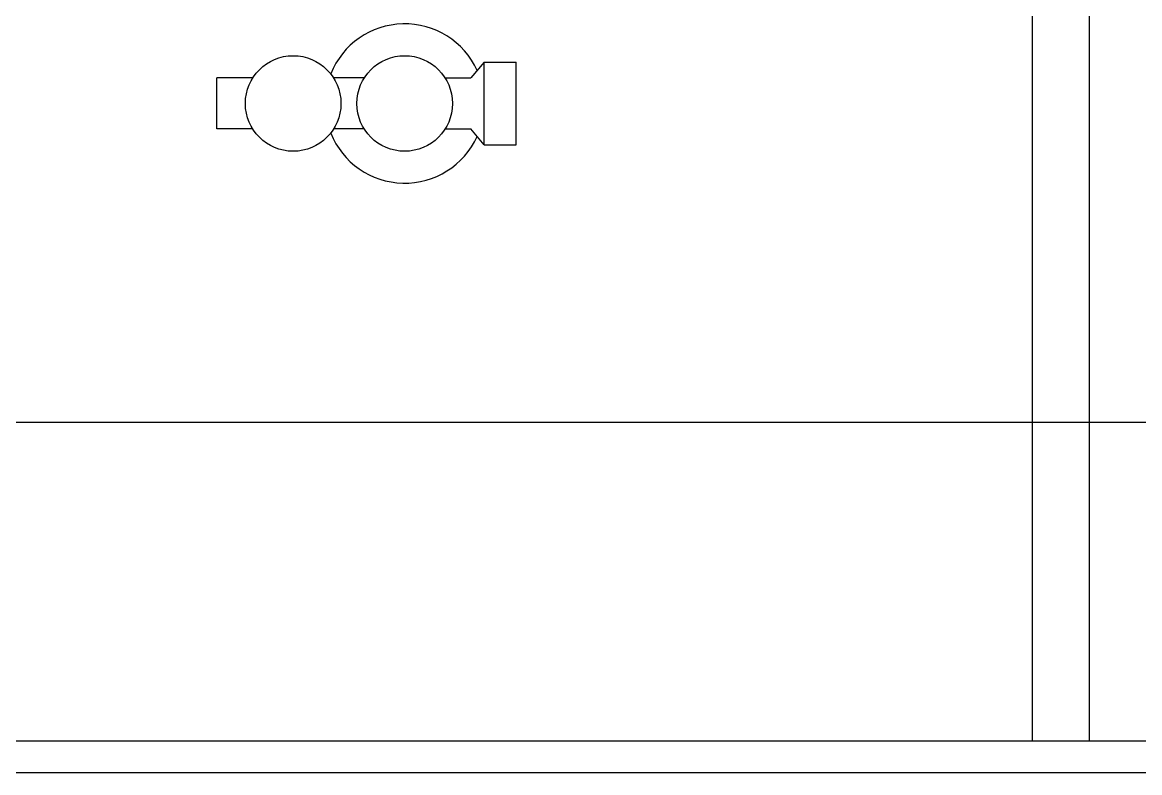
# Model space of a CAD drawing. Header units: millimetres. Extents: x 976 to 9349, y -1578 to 2211.
# Drawn here: x 3060.14 to 3095.21, y 1794.25 to 1817.8 of the extents above; entities that cross this region are included whole.
import ezdxf

# ---------------------------------------------------------------- set-up
doc = ezdxf.new("R2010")
doc.units = ezdxf.units.MM
for name, color, linetype in [('Inst - woda', 220, 'Continuous'), ('Meble', 42, 'Continuous'), ('Meble wnętrze', 52, 'Continuous'), ('Płytki', 254, 'Continuous'), ('Ściany', 7, 'Continuous')]:
    doc.layers.add(name, color=color, linetype=linetype)

# ---------------------------------------------------------------- blocks, each defined once
blk = doc.blocks.new('Z$W@#30836')
blk.add_line((0, 0), (252.2, 0))
blk = doc.blocks.new('Z$W@#27593')
for p, q in [((0, 0), (0, 88.9)), ((0, 10), (60, 10)), ((0, 0), (60, 0))]:
    blk.add_line(p, q)
blk = doc.blocks.new('Z$W@#22725')
for p, q in [((80, 0), (80, 88.9)), ((0, 10), (80, 10)), ((0, 0), (80, 0))]:
    blk.add_line(p, q)
blk = doc.blocks.new('Z$W@#11926')
for p, q in [((1.7, 9.4), (3.3, 9.4)), ((1.7, 8.269), (1.7, 9.4)), ((3.3, 8.269), (3.3, 9.4)), ((1.7, 4.769), (1.7, 5.731)), ((3.3, 4.769), (3.3, 5.731)), ((1.7, 2.231), (1.7, 1.425)), ((3.3, 2.231), (3.3, 1.425)), ((1.2, 1), (1.7, 1.425)), ((3.8, 1), (3.3, 1.425)), ((1.2, 1), (1.2, 0)), ((1.2, 1), (3.8, 1)), ((3.8, 1), (3.8, 0)), ((1.2, 0), (3.8, 0))]:
    blk.add_line(p, q)
for centre in [(2.5, 7), (2.5, 3.5)]:
    blk.add_circle(centre, 1.5)
for start, end in [(111.7868, 245.5224), (294.4776, 68.2132)]:
    blk.add_arc((2.5, 3.5), 2.5, start, end)

msp = doc.modelspace()

# ---------------------------------------------------------------- linework, layer by layer
at = {"layer": 'Meble wnętrze'}
msp.add_line((3091.841, 1884.155), (3091.841, 1795.255), dxfattribs=at)
at = {"layer": 'Płytki'}
msp.add_line((2963.641, 1795.255), (3292.641, 1795.255), dxfattribs=at)

# ---------------------------------------------------------------- block references
at = {"layer": 'Inst - woda', "rotation": 90}
msp.add_blockref('Z$W@#11926', (3075.641, 1812.755), dxfattribs=at)
at = {"layer": 'Meble'}
for name, p in [('Z$W@#22725', (3013.641, 1795.255)), ('Z$W@#27593', (3093.641, 1795.255))]:
    msp.add_blockref(name, p, dxfattribs=at)
at = {"layer": 'Ściany'}
msp.add_blockref('Z$W@#30836', (2963.441, 1794.255), dxfattribs=at)

doc.saveas('drawing.dxf')
